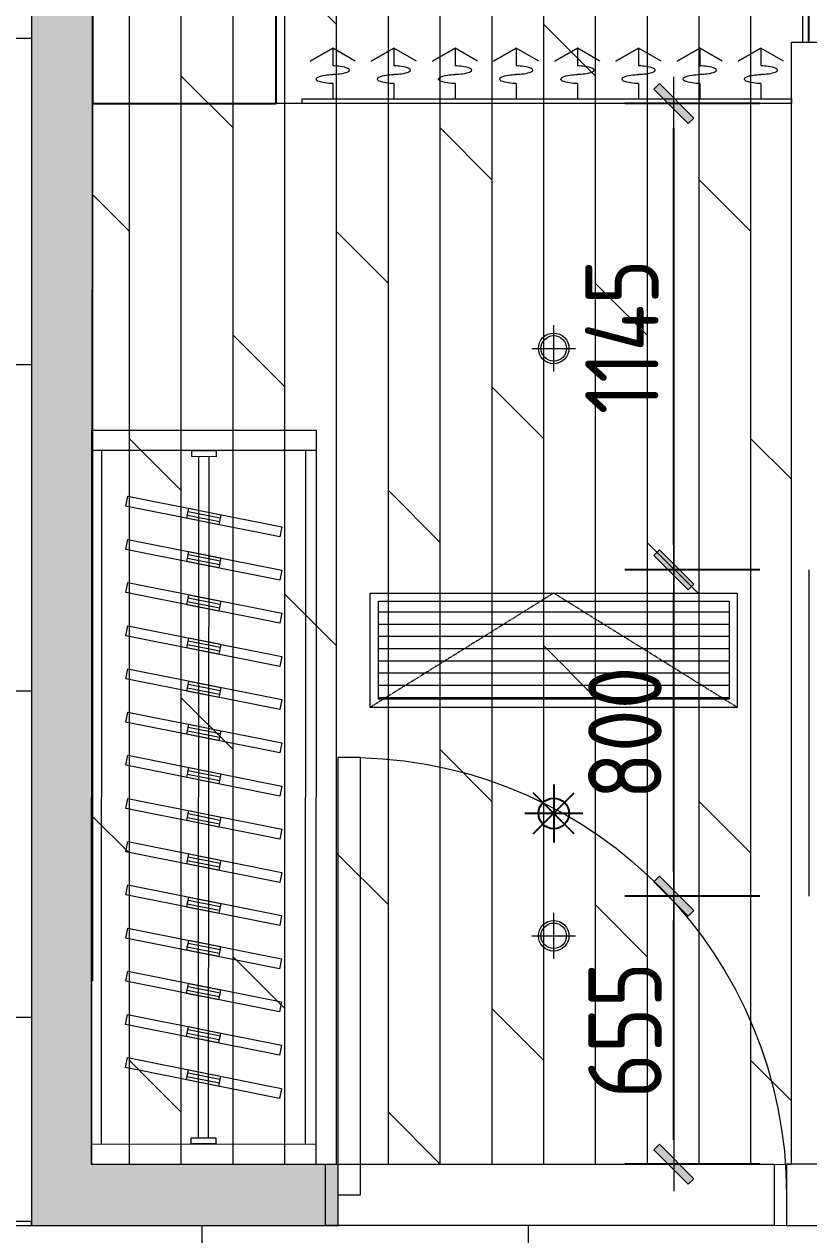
# Model space of a CAD drawing. Header units: millimetres. Extents: x 33621 to 401573, y -91663 to 133135.
# Drawn here: x 243564 to 245488, y -49333 to -46366 of the extents above; entities that cross this region are included whole.
import ezdxf

# ---------------------------------------------------------------- set-up
doc = ezdxf.new("R2010")
doc.units = ezdxf.units.MM
doc.header["$LTSCALE"] = 10
doc.linetypes.add('DASH', pattern=[0.35, 0.25, -0.1])
doc.linetypes.add('DOTE', pattern=[2.42, 2, -0.2, 0.02, -0.2])
doc.layers.get('0').update_dxf_attribs({"color": 253})
doc.layers.get('Defpoints').update_dxf_attribs({"color": 250})
for name, color, linetype, lineweight in [('DOOR【门】', 253, 'Continuous', 0), ('DS-4BS-FINISH【墙完成线】', 253, 'Continuous', 0), ('FC-FLOOR【地材分格】', 253, 'Continuous', 0), ('FF-FURN【成品家具】', 253, 'Continuous', 0), ('FF-FURN【成品家私】', 253, 'Continuous', 0), ('RC-FCU【空调设备】', 253, 'Continuous', 0), ('RC-LIGHT【天花灯具】', 253, 'Continuous', 0), ('RC-Modelling【天花造型】', 253, 'Continuous', 0), ('RC-STR【天花细线】', 253, 'Continuous', 0), ('Wall【新建墙】', 253, 'Continuous', 0), ('新建墙体', 253, 'Continuous', 0)]:
    doc.layers.add(name, color=color, linetype=linetype, lineweight=lineweight)
for name, color, linetype in [('EQUIP_喷头', 253, 'Continuous'), ('WINDOW_TEXT', 253, 'Continuous'), ('平面家具', 253, 'Continuous')]:
    doc.layers.add(name, color=color, linetype=linetype)
doc.styles.add('_TCH_WINDOW', font='SIMPLEX', dxfattribs={"bigfont": 'GBCBIG'})
doc.styles.add('CCD_DIM', font='ARCHS.SHX')
doc.dimstyles.new('ZL_1：60', dxfattribs={"dimscale": 60, "dimtxt": 3, "dimasz": 1, "dimexe": 2, "dimexo": 2, "dimgap": 0.5, "dimtad": 1, "dimdec": 0, "dimrnd": 5, "dimdsep": 46, "dimtxsty": 'CCD_DIM', "dimblk": 'WS-cj', "dimblk1": 'WS-cj', "dimblk2": 'WS-cj', "dimcen": 0, "dimclrd": 44, "dimclre": 44, "dimclrt": 2, "dimadec": 0, "dimazin": 0, "dimtfac": 1, "dimtdec": 0, "dimtix": 1, "dimtofl": 0, "dimtmove": 2, "dimatfit": 3, "dimldrblk": 'hl_arrow2', "dimfxl": 6, "dimfxlon": 1, "dimarcsym": 0})

# ---------------------------------------------------------------- blocks, each defined once
blk = doc.blocks.new('*U227')
for p, q in [((0, -12), (0, 0)), ((0, 0), (1200, 0)), ((1200, 0), (1200, -12)), ((1200, -12), (0, -12)), ((75, -49.3), (75, -12)), ((225, -49.3), (225, -12)), ((375, -49.3), (375, -12)), ((525, -49.3), (525, -12)), ((675, -49.3), (675, -12)), ((825, -49.3), (825, -12)), ((975, -49.3), (975, -12)), ((1125, -49.3), (1125, -12)), ((1125, -49.3), (1125, -12)), ((19.6, -104.5), (75, -136.2)), ((75, -136.2), (75, -93.2)), ((130.4, -104.5), (75, -136.2)), ((75, -136.2), (130.4, -104.5)), ((169.6, -104.5), (225, -136.2)), ((225, -136.2), (225, -93.2)), ((280.4, -104.5), (225, -136.2)), ((225, -136.2), (280.4, -104.5)), ((319.6, -104.5), (375, -136.2)), ((375, -136.2), (375, -93.2)), ((430.4, -104.5), (375, -136.2)), ((375, -136.2), (430.4, -104.5)), ((469.6, -104.5), (525, -136.2)), ((525, -136.2), (525, -93.2)), ((580.4, -104.5), (525, -136.2)), ((525, -136.2), (580.4, -104.5)), ((619.6, -104.5), (675, -136.2)), ((675, -136.2), (675, -93.2)), ((730.4, -104.5), (675, -136.2)), ((675, -136.2), (730.4, -104.5)), ((769.6, -104.5), (825, -136.2)), ((825, -136.2), (825, -93.2)), ((880.4, -104.5), (825, -136.2)), ((825, -136.2), (880.4, -104.5)), ((919.6, -104.5), (975, -136.2)), ((975, -136.2), (975, -93.2)), ((1030.4, -104.5), (975, -136.2)), ((975, -136.2), (1030.4, -104.5)), ((1069.6, -104.5), (1125, -136.2)), ((1069.6, -104.5), (1125, -136.2)), ((1125, -136.2), (1125, -93.2)), ((1125, -136.2), (1125, -93.2)), ((1180.4, -104.5), (1125, -136.2)), ((1125, -136.2), (1180.4, -104.5)), ((1180.4, -104.5), (1125, -136.2)), ((1125, -136.2), (1180.4, -104.5))]:
    blk.add_line(p, q)
at = {"extrusion": (0, 0, -1)}
for centre, major_axis, start_param, end_param in [((77.5, -148.9), (-70.4, -70.4), 2.33115, 2.708105), ((110, -60.3), (3.69, -3.69), 4.278901, 6.716673), ((227.5, -148.9), (-70.4, -70.4), 2.33115, 2.708105), ((260, -60.3), (3.69, -3.69), 4.278901, 6.716673), ((377.5, -148.9), (-70.4, -70.4), 2.33115, 2.708105), ((410, -60.3), (3.69, -3.69), 4.278901, 6.716673), ((527.5, -148.9), (-70.4, -70.4), 2.33115, 2.708105), ((560, -60.3), (3.69, -3.69), 4.278901, 6.716673), ((677.5, -148.9), (-70.4, -70.4), 2.33115, 2.708105), ((710, -60.3), (3.69, -3.69), 4.278901, 6.716673), ((827.5, -148.9), (-70.4, -70.4), 2.33115, 2.708105), ((860, -60.3), (3.69, -3.69), 4.278901, 6.716673), ((977.5, -148.9), (-70.4, -70.4), 2.33115, 2.708105), ((1010, -60.3), (3.69, -3.69), 4.278901, 6.716673), ((1127.5, -148.9), (-70.4, -70.4), 2.33115, 2.708105), ((1127.5, -148.9), (-70.4, -70.4), 2.33115, 2.708105), ((1160, -60.3), (3.69, -3.69), 4.278901, 6.716673), ((1160, -60.3), (3.69, -3.69), 4.278901, 6.716673), ((40, -82.2), (3.69, -3.69), 1.137309, 3.57508), ((72.5, -170.8), (-70.4, -70.4), 2.004284, 2.381239), ((72.5, 6.4), (70.4, -70.4), 0.760354, 1.137309), ((77.5, 28.3), (70.4, -70.4), 0.433488, 0.810442), ((190, -82.2), (3.69, -3.69), 1.137309, 3.57508), ((222.5, -170.8), (-70.4, -70.4), 2.004284, 2.381239), ((222.5, 6.4), (70.4, -70.4), 0.760354, 1.137309), ((227.5, 28.3), (70.4, -70.4), 0.433488, 0.810442), ((340, -82.2), (3.69, -3.69), 1.137309, 3.57508), ((372.5, -170.8), (-70.4, -70.4), 2.004284, 2.381239), ((372.5, 6.4), (70.4, -70.4), 0.760354, 1.137309), ((377.5, 28.3), (70.4, -70.4), 0.433488, 0.810442), ((490, -82.2), (3.69, -3.69), 1.137309, 3.57508), ((522.5, -170.8), (-70.4, -70.4), 2.004284, 2.381239), ((522.5, 6.4), (70.4, -70.4), 0.760354, 1.137309), ((527.5, 28.3), (70.4, -70.4), 0.433488, 0.810442), ((640, -82.2), (3.69, -3.69), 1.137309, 3.57508), ((672.5, -170.8), (-70.4, -70.4), 2.004284, 2.381239), ((672.5, 6.4), (70.4, -70.4), 0.760354, 1.137309), ((677.5, 28.3), (70.4, -70.4), 0.433488, 0.810442), ((790, -82.2), (3.69, -3.69), 1.137309, 3.57508), ((822.5, -170.8), (-70.4, -70.4), 2.004284, 2.381239), ((822.5, 6.4), (70.4, -70.4), 0.760354, 1.137309), ((827.5, 28.3), (70.4, -70.4), 0.433488, 0.810442), ((940, -82.2), (3.69, -3.69), 1.137309, 3.57508), ((972.5, -170.8), (-70.4, -70.4), 2.004284, 2.381239), ((972.5, 6.4), (70.4, -70.4), 0.760354, 1.137309), ((977.5, 28.3), (70.4, -70.4), 0.433488, 0.810442), ((1090, -82.2), (3.69, -3.69), 1.137309, 3.57508), ((1090, -82.2), (3.69, -3.69), 1.137309, 3.57508), ((1122.5, -170.8), (-70.4, -70.4), 2.004284, 2.381239), ((1122.5, -170.8), (-70.4, -70.4), 2.004284, 2.381239), ((1122.5, 6.4), (70.4, -70.4), 0.760354, 1.137309), ((1122.5, 6.4), (70.4, -70.4), 0.760354, 1.137309), ((1127.5, 28.3), (70.4, -70.4), 0.433488, 0.810442), ((1127.5, 28.3), (70.4, -70.4), 0.433488, 0.810442)]:
    blk.add_ellipse(centre, major_axis=major_axis, ratio=1, start_param=start_param, end_param=end_param, dxfattribs=at)
blk = doc.blocks.new('圆形筒灯')
at = {"color": 251, "linetype": 'DOTE', "ltscale": 43.504693}
blk.add_line((0, 90.6), (0, -90.6), dxfattribs=at)
at = {"color": 251, "linetype": 'DOTE', "ltscale": 41.297046}
blk.add_line((86, 0), (-86, 0), dxfattribs=at)
blk.add_ellipse((0, 0), major_axis=(-42.4, 42.4), ratio=1, start_param=2.355868237233172, end_param=8.639053544412757)
at = {"color": 251}
blk.add_ellipse((0, 0), major_axis=(35.4, 35.4), ratio=1, start_param=5.49871431692557, end_param=11.78189962410516, dxfattribs=at)
blk = doc.blocks.new('ZL_0603152577')
at = {"layer": 'RC-FCU【空调设备】'}
h = blk.add_hatch(dxfattribs=at)
h.set_pattern_fill('_USER', color=8, scale=30, pattern_type=0)
h.set_pattern_definition([(0, (-10930974.96, 1874983.926), (0, 30), [])])
h.paths.add_polyline_path([(-1097.6, -4549), (-1097.6, -4789), (-237.6, -4789), (-237.6, -4549)])
blk.add_lwpolyline([(-217.6, -4529), (-217.6, -4809), (-1117.6, -4809), (-1117.6, -4529)], close=True, dxfattribs=at)
at = {"layer": 'RC-FCU【空调设备】', "color": 8, "linetype": 'DASH'}
blk.add_lwpolyline([(-217.6, -4809), (-667.6, -4529), (-1117.6, -4809)], dxfattribs=at)
at = {"layer": 'RC-FCU【空调设备】', "color": 8}
blk.add_lwpolyline([(-237.6, -4549), (-237.6, -4789), (-1097.6, -4789), (-1097.6, -4549)], close=True, dxfattribs=at)
at = {"layer": 'RC-Modelling【天花造型】'}
blk.add_line((-84.6, -3329), (-1800, -3329), dxfattribs=at)
blk.add_lwpolyline([(-127.3, -6079.2), (-1227.3, -6079.2), (-1227.3, -5929.2), (-127.3, -5929.2)], close=True, dxfattribs=at)
at = {"layer": 'RC-FCU【空调设备】', "ltscale": 10, "rotation": 180}
blk.add_blockref('*U227', (-84.6, -3329), dxfattribs=at)
at = {"layer": 'RC-LIGHT【天花灯具】', "xscale": 0.625, "yscale": 0.625, "zscale": 0.625, "rotation": 180}
for p in [(-667.6, -3929), (-667.6, -5369.1)]:
    blk.add_blockref('圆形筒灯', p, dxfattribs=at)
blk = doc.blocks.new('ZL_0603185999')
at = {"layer": 'RC-STR【天花细线】'}
blk.add_lwpolyline([(1412.5, -6100), (-1612.5, -6100), (-1612.5, -6090), (1412.5, -6090)], close=True, dxfattribs=at)
blk = doc.blocks.new('$DorLib2D$00000001')
for p, q in [((0.45, 0.975), (0.5, 0.975)), ((0.45, 0), (0.45, 0.975)), ((0.5, 0), (0.5, 0.975)), ((0.5, 0), (0.45, 0))]:
    blk.add_line(p, q)
at = {"lineweight": 13}
blk.add_arc((0.475, 0), 0.975, 91.4693, 180, dxfattribs=at)
blk = doc.blocks.new('海龙0109184221')
at = {"layer": '平面家具', "color": 43, "linetype": 'ByBlock'}
blk.add_lwpolyline([(21.4, 3126.7), (-428.6, 3126.7), (-428.6, 0), (21.4, 0)], close=True, dxfattribs=at)
blk = doc.blocks.new('WS-cj')
blk.add_hatch(color=2).paths.add_polyline_path([(0.588, 0.818), (-0.818, -0.588), (-0.588, -0.818), (0.818, 0.588)])
at = {"color": 2, "linetype": 'ByBlock', "lineweight": 0}
for p, q in [((-1.1, 0), (0, 0)), ((0, 0), (1.1, 0))]:
    blk.add_line(p, q, dxfattribs=at)
at = {"color": 2}
blk.add_lwpolyline([(0.588, 0.818), (-0.818, -0.588), (-0.588, -0.818), (0.818, 0.588)], close=True, dxfattribs=at)
blk = doc.blocks.new('*D384')
at = {"layer": 'Defpoints', "color": 0, "transparency": 16777216}
for p in [(245157, -48503.1), (245487.9, -48503.1), (245487.9, -49160.6)]:
    blk.add_point(p, dxfattribs=at)
at = {"layer": '新建墙体', "color": 44, "lineweight": -2, "transparency": 16777216}
for p, q in [((245367.9, -48503.1), (245037, -48503.1)), ((245157, -49100.6), (245157, -48563.1)), ((245367.9, -49160.6), (245037, -49160.6))]:
    blk.add_line(p, q, dxfattribs=at)
at = {"layer": '新建墙体', "color": 44, "lineweight": -2, "transparency": 16777216, "xscale": 60, "yscale": 60, "zscale": 60}
for p, rotation in [((245157, -48503.1), 90), ((245157, -49160.6), 270)]:
    blk.add_blockref('WS-cj', p, dxfattribs=dict(at, rotation=rotation))
at = {"layer": '新建墙体', "color": 2, "transparency": 16777216, "insert": (245037, -48831.8), "char_height": 180, "attachment_point": 5, "rotation": 90, "style": 'CCD_DIM'}
blk.add_mtext('655', dxfattribs=at)
blk = doc.blocks.new('hl_arrow2')
at = {"color": 2}
blk.add_line((-0.221, 0), (-1, 0), dxfattribs=at)
blk.add_lwpolyline([(-0.221, 0), (-0.861, -0.689), (-0.654, -0.862), (0, 0), (-0.654, 0.862), (-0.861, 0.689)], close=True, dxfattribs=at)
blk = doc.blocks.new('*D385')
at = {"layer": 'Defpoints', "color": 0, "transparency": 16777216}
for p in [(245157, -47703.1), (245487.9, -47703.1), (245487.9, -48503.1)]:
    blk.add_point(p, dxfattribs=at)
at = {"layer": '新建墙体', "color": 44, "lineweight": -2, "transparency": 16777216}
for p, q in [((245367.9, -47703.1), (245037, -47703.1)), ((245157, -48443.1), (245157, -47763.1)), ((245367.9, -48503.1), (245037, -48503.1))]:
    blk.add_line(p, q, dxfattribs=at)
at = {"layer": '新建墙体', "color": 44, "lineweight": -2, "transparency": 16777216, "xscale": 60, "yscale": 60, "zscale": 60}
for p, rotation in [((245157, -47703.1), 90), ((245157, -48503.1), 270)]:
    blk.add_blockref('WS-cj', p, dxfattribs=dict(at, rotation=rotation))
at = {"layer": '新建墙体', "color": 2, "transparency": 16777216, "insert": (245037, -48103.1), "char_height": 180, "attachment_point": 5, "rotation": 90, "style": 'CCD_DIM'}
blk.add_mtext('800', dxfattribs=at)
blk = doc.blocks.new('*D386')
at = {"layer": 'Defpoints', "color": 0, "transparency": 16777216}
for p in [(245157, -46560.3), (245487.9, -46560.3), (245487.9, -47703.1)]:
    blk.add_point(p, dxfattribs=at)
at = {"layer": '新建墙体', "color": 44, "lineweight": -2, "transparency": 16777216}
for p, q in [((245367.9, -46560.3), (245037, -46560.3)), ((245157, -47643.1), (245157, -46620.3)), ((245367.9, -47703.1), (245037, -47703.1))]:
    blk.add_line(p, q, dxfattribs=at)
at = {"layer": '新建墙体', "color": 44, "lineweight": -2, "transparency": 16777216, "xscale": 60, "yscale": 60, "zscale": 60}
for p, rotation in [((245157, -46560.3), 90), ((245157, -47703.1), 270)]:
    blk.add_blockref('WS-cj', p, dxfattribs=dict(at, rotation=rotation))
at = {"layer": '新建墙体', "color": 2, "transparency": 16777216, "insert": (245029.5, -47131.7), "char_height": 180, "attachment_point": 5, "rotation": 90, "style": 'CCD_DIM'}
blk.add_mtext('1145', dxfattribs=at)
blk = doc.blocks.new('*D387')
at = {"layer": 'Defpoints', "color": 0, "transparency": 16777216}
for p in [(247406.7, -46213.8), (245487.9, -46530.2), (247406.7, -46530.2)]:
    blk.add_point(p, dxfattribs=at)
at = {"layer": '新建墙体', "color": 44, "lineweight": -2, "transparency": 16777216}
for p, q in [((245487.9, -46410.2), (245487.9, -46093.8)), ((247406.7, -46410.2), (247406.7, -46093.8)), ((245547.9, -46213.8), (247346.7, -46213.8))]:
    blk.add_line(p, q, dxfattribs=at)
at = {"layer": '新建墙体', "color": 44, "lineweight": -2, "transparency": 16777216, "xscale": 60, "yscale": 60, "zscale": 60, "rotation": 180}
blk.add_blockref('WS-cj', (245487.9, -46213.8), dxfattribs=at)
at = {"layer": '新建墙体', "color": 44, "lineweight": -2, "transparency": 16777216, "xscale": 60, "yscale": 60, "zscale": 60}
blk.add_blockref('WS-cj', (247406.7, -46213.8), dxfattribs=at)
at = {"layer": '新建墙体', "color": 2, "transparency": 16777216, "insert": (246447.3, -46090), "char_height": 180, "attachment_point": 5, "style": 'CCD_DIM'}
blk.add_mtext('1920', dxfattribs=at)
blk = doc.blocks.new('$TwtSys$00000125')
at = {"color": 9}
for p, q in [((0, 0.57), (0, -0.57)), ((0.403, -0.403), (-0.403, 0.403)), ((-0.403, -0.403), (0.403, 0.403)), ((0.57, 0), (-0.57, 0))]:
    blk.add_line(p, q, dxfattribs=at)
at = {"color": 8}
blk.add_circle((0, 0), 0.3, dxfattribs=at)

msp = doc.modelspace()

# ---------------------------------------------------------------- hatches: boundary and pattern name
at = {"layer": 'FC-FLOOR【地材分格】'}
h = msp.add_hatch(dxfattribs=at)
h.set_pattern_fill('_USER', color=256, scale=800, double=1, pattern_type=0)
h.set_pattern_definition([(0, (0, 0), (0, 800), []), (90, (0, 0), (-800, 5e-14), [])])
h.paths.add_polyline_path([(261356.7, -49309.4), (261356.7, -51560.6), (254756.7, -51560.6), (254756.7, -51110.6), (254156.7, -51110.6), (254156.7, -51560.6), (247556.7, -51560.6), (247556.7, -51110.6), (246956.7, -51110.6), (246956.7, -51560.6), (240356.7, -51560.6), (240356.7, -51110.6), (239756.7, -51110.6), (239756.7, -51560.6), (233156.7, -51560.6), (233156.7, -51110.6), (232931.7, -51110.6), (232931.7, -49310.6), (240356.7, -49310.6), (240356.7, -43010.6), (243581.7, -43010.5), (243581.7, -49310.6)])
h = msp.add_hatch(dxfattribs=at)
h.set_pattern_fill('DOLMIT', color=256, scale=20, angle=90, double=1)
h.set_pattern_definition([(90, (116948.82, -101356.96), (-127, 8e-15), []), (135, (116948.82, -101356.96), (-253.9998, -253.9998), [179.6051, -359.2102])])
h.paths.add_polyline_path([(247365.9, -43310.6), (246956.7, -43310.6), (246956.7, -43010.6), (243731.7, -43010.6), (243731.6, -48710.6), (243728.7, -49160.9), (245445.3, -49160.6), (245445.3, -46409.2), (247364.8, -46409.2)])
at = {"layer": '新建墙体'}
h = msp.add_hatch(dxfattribs=at)
h.set_pattern_fill('石膏板', color=256, scale=20, pattern_type=2)
h.set_pattern_definition([(45, (2406494.96, -1420461.51), (-50.0000013, 50.0000013), [16, -54.71068]), (135, (2406606.28, -1420461.51), (-50.0000013, -50.0000013), [16, -54.71068])])
h.paths.add_polyline_path([(243581.7, -43010.6), (243731.7, -43010.6), (243728.6, -49160.6), (244333.3, -49160.6), (244333.3, -49310.6), (243581.7, -49310.6)])

# ---------------------------------------------------------------- linework, layer by layer
at = {"layer": 'DS-4BS-FINISH【墙完成线】'}
msp.add_lwpolyline([(261356.7, -49309.4), (261356.7, -51560.6), (254756.7, -51560.6), (254756.7, -51110.6), (254156.7, -51110.6), (254156.7, -51560.6), (247556.7, -51560.6), (247556.7, -51110.6), (246956.7, -51110.6), (246956.7, -51560.6), (240356.7, -51560.6), (240356.7, -51110.6), (239756.7, -51110.6), (239756.7, -51560.6), (233156.7, -51560.6), (233156.7, -51110.6), (232931.7, -51110.6), (232931.7, -49310.6), (240356.7, -49310.6), (240356.7, -43010.6), (243581.7, -43010.5), (243581.7, -49310.6), (261356.7, -49309.4)], dxfattribs=at)
msp.add_lwpolyline([(247365.9, -43310.6), (246956.7, -43310.6), (246956.7, -43010.6), (243731.7, -43010.6), (243731.6, -48710.6), (243728.7, -48710.9), (243728.7, -49160.9), (245445.3, -49160.6), (245445.3, -46409.2), (247364.8, -46409.2)], close=True, dxfattribs=at)
at = {"layer": 'FF-FURN【成品家具】'}
msp.add_line((245487.9, -47703.1), (245487.9, -48503.1), dxfattribs=at)
at = {"layer": 'FF-FURN【成品家私】'}
for points in [[(243728.6, -49160.6), (243729.5, -47360.6), (244279.5, -47360.9), (244278.6, -49160.9)], [(243729.5, -47410.6), (243729.5, -47360.6), (244279.5, -47360.9), (244279.5, -47410.9)], [(243974.5, -47425.7), (243974.5, -47410.7), (244034.5, -47410.8), (244034.5, -47425.8)], [(243974.5, -47425.7), (243974.5, -47410.7), (244034.5, -47410.8), (244034.5, -47425.8)], [(244278.6, -49110.9), (244278.6, -49160.9), (243728.6, -49160.6), (243728.6, -49110.6)], [(244033.6, -49095.8), (244033.6, -49110.8), (243973.6, -49110.7), (243973.6, -49095.7)]]:
    msp.add_lwpolyline(points, close=True, dxfattribs=at)
for points in [[(243753.6, -49110.6), (243754.5, -47410.6)], [(244253.6, -49110.9), (244254.5, -47410.9)]]:
    msp.add_lwpolyline(points, dxfattribs=at)
at = {"layer": 'FF-FURN【成品家私】', "ltscale": 0.006}
for points in [[(243991.1, -49095.7), (243992, -47425.7)], [(244016.1, -49095.7), (244017, -47425.7)]]:
    msp.add_lwpolyline(points, dxfattribs=at)
for points in [[(244190.7, -47622.4), (243813.2, -47547.1), (243818.1, -47522.6), (244195.6, -47597.9)], [(244041.2, -47592.6), (243962.7, -47576.9), (243967.6, -47552.4), (244046.1, -47568.1)], [(244042.7, -47585.2), (243964.2, -47569.6), (243966.2, -47559.8), (244044.6, -47575.4)], [(244190.7, -47728.3), (243813.1, -47653), (243818, -47628.5), (244195.6, -47703.8)], [(244041.1, -47698.5), (243962.7, -47682.8), (243967.6, -47658.3), (244046, -47673.9)], [(244042.6, -47691.1), (243964.1, -47675.5), (243966.1, -47665.7), (244044.6, -47681.3)], [(244190.6, -47834.2), (243813.1, -47758.9), (243818, -47734.4), (244195.5, -47809.7)], [(244041.1, -47804.3), (243962.6, -47788.7), (243967.5, -47764.2), (244046, -47779.8)], [(244042.5, -47797), (243964.1, -47781.3), (243966.1, -47771.5), (244044.5, -47787.2)], [(244190.6, -47940.1), (243813, -47864.8), (243817.9, -47840.2), (244195.5, -47915.5)], [(244041, -47910.2), (243962.6, -47894.6), (243967.5, -47870.1), (244045.9, -47885.7)], [(244042.5, -47902.9), (243964, -47887.2), (243966, -47877.4), (244044.5, -47893.1)], [(244190.5, -48045.9), (243813, -47970.6), (243817.9, -47946.1), (244195.4, -48021.4)], [(244041, -48016.1), (243962.5, -48000.5), (243967.4, -47975.9), (244045.9, -47991.6)], [(244042.4, -48008.8), (243964, -47993.1), (243965.9, -47983.3), (244044.4, -47998.9)], [(244190.5, -48151.8), (243812.9, -48076.5), (243817.8, -48052), (244195.4, -48127.3)], [(244040.9, -48122), (243962.5, -48106.3), (243967.4, -48081.8), (244045.8, -48097.5)], [(244042.4, -48114.6), (243963.9, -48099), (243965.9, -48089.2), (244044.3, -48104.8)], [(244190.4, -48257.7), (243812.9, -48182.4), (243817.7, -48157.9), (244195.3, -48233.2)], [(244040.9, -48227.9), (243962.4, -48212.2), (243967.3, -48187.7), (244045.8, -48203.4)], [(244042.3, -48220.5), (243963.9, -48204.9), (243965.8, -48195.1), (244044.3, -48210.7)], [(244190.4, -48363.6), (243812.8, -48288.3), (243817.7, -48263.8), (244195.3, -48339.1)], [(244040.8, -48333.8), (243962.4, -48318.1), (243967.2, -48293.6), (244045.7, -48309.2)], [(244042.3, -48326.4), (243963.8, -48310.8), (243965.8, -48300.9), (244044.2, -48316.6)], [(244190.3, -48469.5), (243812.7, -48394.2), (243817.6, -48369.6), (244195.2, -48445)], [(244040.8, -48439.6), (243962.3, -48424), (243967.2, -48399.5), (244045.6, -48415.1)], [(244042.2, -48432.3), (243963.8, -48416.6), (243965.7, -48406.8), (244044.2, -48422.5)], [(244190.3, -48575.4), (243812.7, -48500), (243817.6, -48475.5), (244195.1, -48550.8)], [(244040.7, -48545.5), (243962.2, -48529.9), (243967.1, -48505.4), (244045.6, -48521)], [(244042.2, -48538.2), (243963.7, -48522.5), (243965.7, -48512.7), (244044.1, -48528.4)], [(244190.2, -48681.2), (243812.6, -48605.9), (243817.5, -48581.4), (244195.1, -48656.7)], [(244040.7, -48651.4), (243962.2, -48635.8), (243967.1, -48611.2), (244045.5, -48626.9)], [(244042.1, -48644.1), (243963.7, -48628.4), (243965.6, -48618.6), (244044.1, -48634.2)], [(244190.2, -48787.1), (243812.6, -48711.8), (243817.5, -48687.3), (244195, -48762.6)], [(244040.6, -48757.3), (243962.1, -48741.6), (243967, -48717.1), (244045.5, -48732.8)], [(244042.1, -48749.9), (243963.6, -48734.3), (243965.6, -48724.5), (244044, -48740.1)], [(244190.1, -48893), (243812.5, -48817.7), (243817.4, -48793.2), (244195, -48868.5)], [(244040.5, -48863.2), (243962.1, -48847.5), (243967, -48823), (244045.4, -48838.7)], [(244042, -48855.8), (243963.6, -48840.2), (243965.5, -48830.4), (244044, -48846)], [(244190, -48998.9), (243812.5, -48923.6), (243817.4, -48899.1), (244194.9, -48974.4)], [(244040.5, -48969.1), (243962, -48953.4), (243966.9, -48928.9), (244045.4, -48944.5)], [(244042, -48961.7), (243963.5, -48946.1), (243965.5, -48936.2), (244043.9, -48951.9)]]:
    msp.add_lwpolyline(points, close=True, dxfattribs=at)
at = {"layer": 'Wall【新建墙】', "color": 4}
for p, q in [((243581.7, -43010.5), (243581.7, -49310.6)), ((243731.7, -43010.6), (243728.6, -49160.6)), ((243728.6, -49160.6), (244333.3, -49160.6)), ((244333.3, -49310.6), (244333.3, -49160.6)), ((245433.3, -49160.6), (245433.3, -49310.6)), ((245433.3, -49160.6), (245433.3, -49310.6)), ((245607.9, -49160.6), (245433.3, -49160.6)), ((243581.7, -49310.6), (244333.3, -49310.6)), ((245433.3, -49310.6), (248164.2, -49310.6))]:
    msp.add_line(p, q, dxfattribs=at)

# ---------------------------------------------------------------- block references
at = {"layer": 'DOOR【门】'}
ref = msp.add_blockref('$DorLib2D$00000001', (244883.3, -49235.6), dxfattribs=dict(at, xscale=-1100, yscale=1100, zscale=-1100))
ref.add_attrib('A', 'M1122', (244433.3, -49883.3), dxfattribs={"layer": 'WINDOW_TEXT', "height": 297.5, "style": '_TCH_WINDOW', "width": 0.705882})
at = {"layer": 'EQUIP_喷头', "xscale": 125, "yscale": 125, "zscale": 125}
msp.add_blockref('$TwtSys$00000125', (244862.4, -48300.4), dxfattribs=at)
at = {"layer": 'FF-FURN【成品家私】'}
msp.add_blockref('海龙0109184221', (244160.2, -46560.3), dxfattribs=at)
at = {"layer": 'RC-LIGHT【天花灯具】'}
msp.add_blockref('ZL_0603152577', (245529.9, -43231.3), dxfattribs=at)
at = {"layer": 'RC-Modelling【天花造型】', "xscale": -1}
msp.add_blockref('ZL_0603185999', (241969.2, -43210.6), dxfattribs=at)

# ---------------------------------------------------------------- dimensions: what is measured, and where the dimension line sits
at = {"layer": '新建墙体'}
dim = msp.add_linear_dim(base=(247406.7, -46213.8), p1=(245487.9, -46530.2), p2=(247406.7, -46530.2), dimstyle='ZL_1：60', dxfattribs=at)
dim.commit()
dim.dimension.update_dxf_attribs({"geometry": '*D387', "text_midpoint": (246447.3, -46090)})
for base, p1, p2, picture, middle in [((245157, -46560.3), (245487.9, -47703.1), (245487.9, -46560.3), '*D386', (245029.5, -47131.7)), ((245157, -47703.1), (245487.9, -48503.1), (245487.9, -47703.1), '*D385', (245037, -48103.1)), ((245156.9611, -48503.0953), (245487.9076, -49160.5568), (245487.9076, -48503.0953), '*D384', (245036.9611, -48831.826))]:
    dim = msp.add_linear_dim(base=base, p1=p1, p2=p2, angle=90, dimstyle='ZL_1：60', dxfattribs=at)
    dim.commit()
    dim.dimension.update_dxf_attribs({"geometry": picture, "text_midpoint": middle})

doc.saveas('drawing.dxf')
